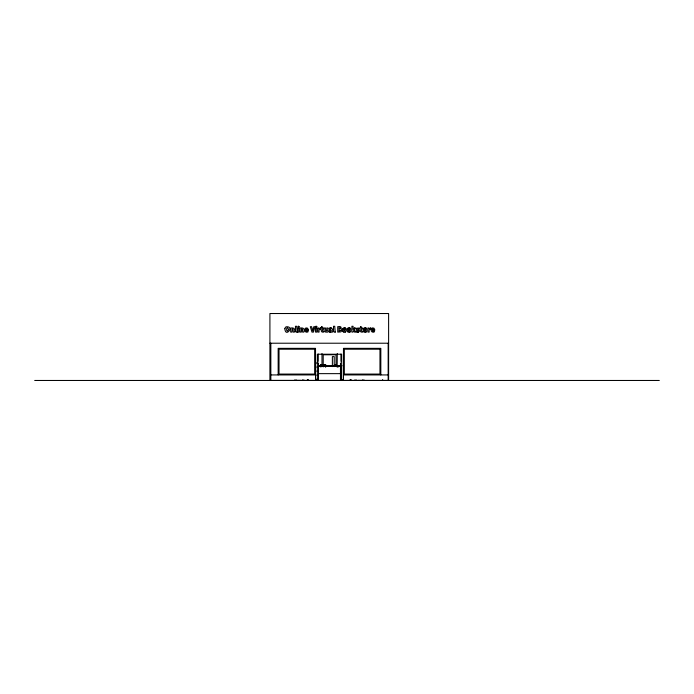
<?xml version="1.0" encoding="UTF-8"?>
<svg xmlns="http://www.w3.org/2000/svg" width="694" height="694" viewBox="0 0 694 694"><rect width="100%" height="100%" fill="white"/><g stroke="black" fill="none" stroke-linecap="round" stroke-linejoin="round"><path stroke-width="1.04" d="M337.154 366.918L337.267 353.55M338.551 366.918L338.637 366.432L337.119 366.727L338.637 366.432M320.958 364.706L320.984 366.822M344.814 327.915A2.039 2.039 0 0 0 343.33 328.201L342.42 330.049L343.33 331.888A1.995 1.995 0 0 0 345.525 331.888M349.429 327.915A2.039 2.039 0 0 0 347.946 328.201L347.035 330.049L347.946 331.888A1.995 1.995 0 0 0 350.14 331.888M365.486 327.915A2.039 2.039 0 0 0 364.003 328.201L363.083 330.049L364.003 331.888A1.995 1.995 0 0 0 366.198 331.888M330.786 332.062L332.461 332.105C333.554 329.676 331.593 326.492 329.06 328.418L329.494 329.225C333.97 327.707 325.425 332.14 330.786 332.062A1.449 1.449 0 0 1 329.633 332.114M358.399 332.105C361.791 331.021 355.094 328.21 358.789 329.138L359.336 328.409L358.711 328.045L356.733 328.236A1.171 1.171 0 0 0 356.395 329.624L358.225 330.951L356.638 330.865L356.091 331.637L358.399 332.105A2.429 2.429 0 0 1 356.837 332.053M323.317 364.654L323.248 366.883M269.914 343.218L388.614 343.218M316.325 363.023L318.494 363.023L318.494 380.433M325.573 364.654L320.793 364.766L320.836 366.883M320.906 364.723L325.686 364.706L325.807 366.822M321.235 364.957L325.382 364.949L325.443 366.788M335.02 365.235L335.02 365.842L334.924 365.235L336.104 365.235L336.104 365.842M318.494 365.773L320.637 365.773M324.783 365.773L342.073 365.773M318.494 366.302L340.494 366.302M316.716 367.057L318.494 367.057M340.494 367.265L340.494 370.405M316.716 371.09L318.494 371.09M340.494 371.29L340.494 374.777M318.494 373.641L340.494 373.641M270.834 374.934L315.518 374.934M343.469 374.934L388.163 374.934M316.716 375.124L318.494 375.124M340.494 375.636L340.494 379.228M316.716 379.158L318.494 379.158M388.614 380.433L269.914 380.433L269.914 313.523L388.614 313.523L388.614 380.468M34.7 380.468L659.3 380.468M346.072 328.756L346.072 331.333A1.917 1.917 0 0 1 345.187 332.062M325.529 364.766L325.659 366.883M388.163 343.218L388.163 380.433M382.663 379.601L382.663 380.433M380.824 374.934L380.824 348.353L343.469 348.353L343.469 380.433M363.925 379.826L363.925 380.433M362.702 379.826L362.702 380.433L357.826 380.407M356.169 379.826L356.169 380.433M354.946 379.826L354.946 380.433M351.069 379.523L351.069 380.433M350.149 379.523L350.149 380.433M342.819 379.523L342.819 380.433M341.899 379.523L341.899 380.433M341.639 380.433L341.639 354.235L317.349 354.235L317.349 380.433M340.945 354.061L340.945 361.383M340.928 366.206L340.928 378.724M340.494 363.023L340.494 380.433M336.043 366.536L336.043 354.773L323.213 354.773L323.213 364.393M335.931 365.235L335.931 365.842M335.107 365.235L335.107 365.842M334.213 366.606L334.213 356.603L332.374 356.603L332.374 366.606M321.99 353.55L321.99 364.307M318.26 354.061L318.26 361.383M316.568 379.523L316.568 380.433M315.649 379.523L315.649 380.433M315.518 380.433L315.518 348.353L278.164 348.353L278.164 374.934M308.318 379.523L308.318 380.433M307.399 379.523L307.399 380.433M303.851 379.826L303.851 380.433M302.627 379.826L302.627 380.433M301.3 380.407L296.407 380.407M296.095 379.826L296.095 380.433M294.872 379.826L294.872 380.433M270.834 343.218L270.834 380.468M344.432 327.88A1.995 1.995 0 0 1 345.525 328.201M342.775 328.756A1.909 1.909 0 0 1 343.33 328.201M345.074 328.028A1.909 1.909 0 0 1 345.959 328.756M343.426 331.888A1.917 1.917 0 0 1 342.871 331.333M349.047 327.88A1.995 1.995 0 0 1 350.14 328.201M349.802 328.028A1.917 1.917 0 0 1 350.696 328.756L350.696 331.333A1.917 1.917 0 0 1 349.802 332.062M347.946 331.888A1.909 1.909 0 0 1 347.399 331.333M365.105 327.88A1.995 1.995 0 0 1 366.198 328.201M365.851 328.028A1.917 1.917 0 0 1 366.744 328.756L366.744 331.333A1.917 1.917 0 0 1 365.851 332.062M364.003 331.888A1.909 1.909 0 0 1 363.448 331.333M329.893 328.028A2.819 2.819 0 0 1 331.203 327.906M347.399 328.756A1.909 1.909 0 0 1 347.946 328.201M363.448 328.756A1.909 1.909 0 0 1 364.003 328.201M308.336 329.858L308.292 330.379L305.82 330.379L306.505 331.22L307.78 331.003L308.188 331.741C306.037 333.536 303.356 330.327 305.239 328.462A1.891 1.891 0 0 1 306.219 327.915L307.659 328.21L308.336 329.858M374.725 329.858L374.673 330.379L372.201 330.379L372.886 331.22L374.161 331.003L374.569 331.741C372.418 333.536 369.737 330.327 371.62 328.462A1.891 1.891 0 0 1 372.6 327.915L374.04 328.21L374.725 329.858M284.878 328.739C285.451 338.134 294.846 326.076 286.292 326.77A2.169 2.169 0 0 0 285.225 327.707L284.878 328.739M343.721 329.563C344.033 334.083 346.445 327.186 343.721 329.563M348.336 329.563C348.657 334.083 351.069 327.186 348.336 329.563M364.393 329.563C364.706 334.083 367.117 327.186 364.393 329.563M341.838 330.509L340.919 331.888L337.726 332.105L337.726 326.683C342.871 325.555 340.268 328.965 341.838 330.509M288.504 329.372C286.049 335.306 285.963 323.534 288.504 329.372M321.53 326.883L321.391 327.984L320.758 328.028L321.4 331.264L322.094 332.088L323.656 332.062C323.456 330.882 321.608 331.047 322.545 328.939L323.534 328.939L323.534 327.984L322.545 327.984L322.545 326.883L321.53 326.883M360.516 326.883L360.377 327.984L359.744 328.028L360.386 331.264L361.08 332.088L362.65 332.062C362.45 330.882 360.594 331.047 361.531 328.939L362.52 328.939L362.52 327.984L361.531 327.984L361.531 326.883L360.516 326.883M340.381 328.21L338.95 328.869L338.95 327.629L340.381 328.21M299.131 326.735C297.605 328.921 297.587 324.549 299.131 326.735M316.863 326.735C315.328 328.921 315.31 324.549 316.863 326.735M320.619 327.967L320.42 329.025L319.067 329.711L319.067 332.105L317.843 332.105L317.843 327.984L318.841 327.984L318.954 328.704L320.619 327.967M370.726 327.967L370.527 329.025L369.173 329.711L369.173 332.105L367.95 332.105L367.95 327.984L368.948 327.984L369.061 328.704L370.726 327.967M340.641 330.422L338.95 331.159L338.95 329.737L340.641 330.422M313.176 329.216L312.742 330.951L311.615 326.683L310.322 326.683L311.962 332.105L313.436 332.105L315.067 326.683L313.818 326.683L313.176 329.216M330.144 330.648L330.925 331.168L331.238 330.188L330.144 330.648M305.915 329.26L305.811 329.624C308.283 330.596 306.948 327.837 305.915 329.26M372.296 329.26L372.192 329.624C374.665 330.596 373.329 327.837 372.296 329.26M354.426 327.984L353.116 329.624L353.081 326.275L351.893 326.275L351.893 332.105L353.081 332.105L353.61 330.5L354.539 332.105L355.866 332.105L354.304 329.676L355.753 327.984L354.426 327.984M326.77 330.708L325.651 331.003L325.521 327.984L324.298 327.984C323.057 331.984 325.512 332.279 326.995 332.105L327.993 332.105L327.993 327.984L326.77 327.984L326.77 330.708M292.269 329.025L291.905 332.105L290.682 332.105L290.682 327.984L291.68 327.984C293.015 327.577 295.965 328.696 294.403 332.105L293.18 332.105L293.146 329.329L292.269 329.025M301.708 329.025L301.343 332.105L300.12 332.105L300.12 327.984L301.118 327.984C302.454 327.577 305.403 328.696 303.833 332.105L302.61 332.105L302.584 329.329L301.708 329.025M297.179 332.105L296.034 332.105L295.497 331.394L295.444 326.275L296.668 326.275L297.179 332.105M335.254 332.105L334.1 332.105L333.571 331.394L333.51 326.275L334.734 326.275L335.254 332.105M299.045 327.984L297.821 327.984L297.821 332.105L299.045 332.105L299.045 327.984M316.768 327.984L315.544 327.984L315.544 332.105L316.768 332.105L316.768 327.984M314.668 349.203L279.014 349.203L279.014 374.083L314.668 374.083L314.668 349.203M379.974 349.203L344.328 349.203L344.328 374.083L379.974 374.083L379.974 349.203"/></g></svg>
